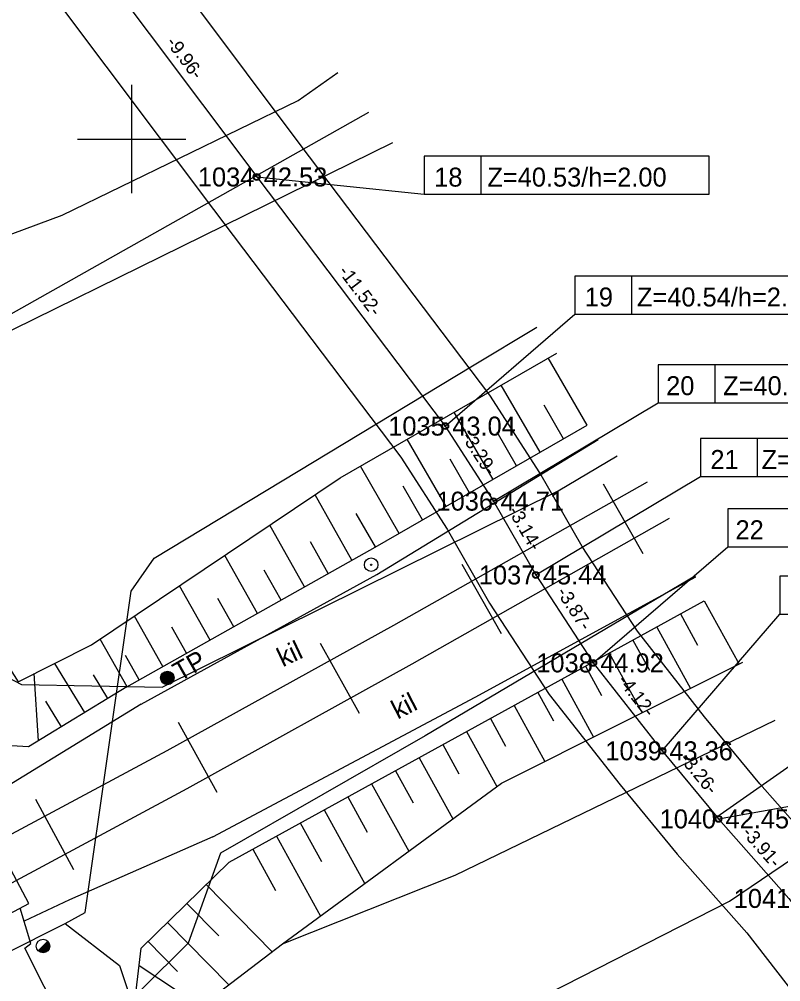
# Model space of a CAD drawing. Extents: x 642747 to 644424, y 6457048 to 6458442.
# Drawn here: x 643995.86 to 644023.94, y 6457868.91 to 6457904.42 of the extents above; entities that cross this region are included whole.
import ezdxf

# ---------------------------------------------------------------- set-up
doc = ezdxf.new("R2010")
doc.units = 0
for name, color, linetype in [('ABIJOONIS', 7, 'Continuous'), ('JOONSIDE', 7, 'Continuous'), ('KOORDPUNKT', 7, 'Continuous'), ('KPOHULIIN', 7, 'Continuous'), ('LIIKLUS', 7, 'Continuous'), ('MOOTKORG-EH2000', 7, 'Continuous'), ('MOOTMPUNKT', 7, 'Continuous'), ('MOOTNR', 7, 'Continuous'), ('MOOTPIIR', 7, 'Continuous'), ('MPKAABEL', 7, 'Continuous'), ('POST', 7, 'Continuous'), ('RDT', 7, 'Continuous'), ('RELJEEF', 7, 'Continuous'), ('SITRASS', 7, 'Continuous'), ('TEE', 7, 'Continuous'), ('VEEKOGU', 7, 'Continuous'), ('VORK', 7, 'Continuous')]:
    doc.layers.add(name, color=color, linetype=linetype)

msp = doc.modelspace()

# ---------------------------------------------------------------- linework, layer by layer
at = {"layer": 'ABIJOONIS'}
for points in [[(644004.614, 6457898.604), (644010.793, 6457897.968), (644021.293, 6457897.968), (644021.293, 6457899.368), (644010.793, 6457899.368), (644010.793, 6457897.968)], [(644012.893, 6457897.968), (644012.893, 6457899.368)], [(644011.565, 6457889.412), (644016.342, 6457893.545), (644026.842, 6457893.545), (644026.842, 6457894.945), (644016.342, 6457894.945), (644016.342, 6457893.545)], [(644018.442, 6457893.545), (644018.442, 6457894.945)], [(644013.345, 6457886.643), (644019.415, 6457890.273), (644029.915, 6457890.273), (644029.915, 6457891.673), (644019.415, 6457891.673), (644019.415, 6457890.273)], [(644021.515, 6457890.273), (644021.515, 6457891.673)], [(644014.906, 6457883.92), (644020.977, 6457887.55), (644031.477, 6457887.55), (644031.477, 6457888.95), (644020.977, 6457888.95), (644020.977, 6457887.55)], [(644023.077, 6457887.55), (644023.077, 6457888.95)], [(644017.024, 6457880.676), (644021.991, 6457884.958), (644032.491, 6457884.958), (644032.491, 6457886.358), (644021.991, 6457886.358), (644021.991, 6457884.958)], [(644019.571, 6457877.432), (644023.906, 6457882.479), (644034.406, 6457882.479), (644034.406, 6457883.879), (644023.906, 6457883.879), (644023.906, 6457882.479)], [(644021.643, 6457874.92), (644027.78, 6457876.014), (644038.28, 6457876.014), (644038.28, 6457877.414), (644027.78, 6457877.414), (644027.78, 6457876.014)]]:
    msp.add_lwpolyline(points, dxfattribs=at)
at = {"layer": 'KOORDPUNKT'}
for centre, radius in [((644004.614, 6457898.604), 0.125), ((644004.614, 6457898.604), 0.0125), ((644004.614, 6457898.604), 0.011), ((644004.614, 6457898.604), 0.00955), ((644004.614, 6457898.604), 0.00807), ((644004.614, 6457898.604), 0.00659), ((644004.614, 6457898.604), 0.00511), ((644004.614, 6457898.604), 0.00363), ((644004.614, 6457898.604), 0.00215), ((644011.565, 6457889.412), 0.125), ((644011.565, 6457889.412), 0.0125), ((644011.565, 6457889.412), 0.011), ((644011.565, 6457889.412), 0.00955), ((644011.565, 6457889.412), 0.00807), ((644011.565, 6457889.412), 0.00659), ((644011.565, 6457889.412), 0.00511), ((644011.565, 6457889.412), 0.00363), ((644011.565, 6457889.412), 0.00215), ((644013.345, 6457886.643), 0.125), ((644013.345, 6457886.643), 0.0125), ((644013.345, 6457886.643), 0.011), ((644013.345, 6457886.643), 0.00955), ((644013.345, 6457886.643), 0.00807), ((644013.345, 6457886.643), 0.00659), ((644013.345, 6457886.643), 0.00511), ((644013.345, 6457886.643), 0.00363), ((644013.345, 6457886.643), 0.00215), ((644014.906, 6457883.92), 0.125), ((644014.906, 6457883.92), 0.0125), ((644014.906, 6457883.92), 0.011), ((644014.906, 6457883.92), 0.00955), ((644014.906, 6457883.92), 0.00807), ((644014.906, 6457883.92), 0.00659), ((644014.906, 6457883.92), 0.00511), ((644014.906, 6457883.92), 0.00363), ((644014.906, 6457883.92), 0.00215), ((644017.024, 6457880.676), 0.125), ((644017.024, 6457880.676), 0.0125), ((644017.024, 6457880.676), 0.011), ((644017.024, 6457880.676), 0.00955), ((644017.024, 6457880.676), 0.00807), ((644017.024, 6457880.676), 0.00659), ((644017.024, 6457880.676), 0.00511), ((644017.024, 6457880.676), 0.00363), ((644017.024, 6457880.676), 0.00215), ((644019.571, 6457877.432), 0.125), ((644019.571, 6457877.432), 0.0125), ((644019.571, 6457877.432), 0.011), ((644019.571, 6457877.432), 0.00955), ((644019.571, 6457877.432), 0.00807), ((644019.571, 6457877.432), 0.00659), ((644019.571, 6457877.432), 0.00511), ((644019.571, 6457877.432), 0.00363), ((644019.571, 6457877.432), 0.00215), ((644021.643, 6457874.92), 0.125), ((644021.643, 6457874.92), 0.0125), ((644021.643, 6457874.92), 0.011), ((644021.643, 6457874.92), 0.00955), ((644021.643, 6457874.92), 0.00807), ((644021.643, 6457874.92), 0.00659), ((644021.643, 6457874.92), 0.00511), ((644021.643, 6457874.92), 0.00363), ((644021.643, 6457874.92), 0.00215)]:
    msp.add_circle(centre, radius, dxfattribs=at)
at = {"layer": 'KPOHULIIN'}
for points in [[(643950.823, 6457867.932), (643987.085, 6457888.787), (644008.749, 6457900.999)], [(643987.085, 6457888.787), (644009.629, 6457899.871)]]:
    msp.add_lwpolyline(points, dxfattribs=at)
at = {"layer": 'LIIKLUS'}
msp.add_line((643996.559, 6457870.052), (643996.913, 6457870.405), dxfattribs=at)
msp.add_circle((643996.736, 6457870.228), 0.25, dxfattribs=at)
for radius, start, end in [(0.225, 224.8541, 45.0356), (0.2, 224.8427, 45.047), (0.175, 224.8281, 45.0616), (0.15, 224.8087, 45.081), (0.125, 224.7814, 45.1083), (0.1, 224.7406, 45.1491), (0.075, 224.6725, 45.2172), (0.05, 224.5363, 45.3534), (0.025, 224.1278, 45.7619)]:
    msp.add_arc((643996.736, 6457870.228), radius, start, end, dxfattribs=at)
at = {"layer": 'MOOTMPUNKT'}
for centre in [(644004.614, 6457898.604), (644011.565, 6457889.412), (644013.345, 6457886.643), (644014.906, 6457883.92), (644017.024, 6457880.676), (644019.571, 6457877.432), (644021.643, 6457874.92)]:
    msp.add_circle(centre, 0.1, dxfattribs=at)
at = {"layer": 'MOOTPIIR'}
for points in [[(644025.776, 6457873.261), (644023.164, 6457876.219), (644021.129, 6457878.686), (644018.651, 6457881.843), (644016.613, 6457884.965), (644015.055, 6457887.682), (644013.206, 6457890.558), (644006.212, 6457899.806), (644000.24, 6457907.791)], [(643997.052, 6457905.373), (644003.016, 6457897.402), (644009.924, 6457888.266), (644011.635, 6457885.604), (644013.2, 6457882.875), (644015.397, 6457879.51), (644018.013, 6457876.178), (644020.122, 6457873.621), (644022.692, 6457870.711), (644027.468, 6457864.543)]]:
    msp.add_lwpolyline(points, dxfattribs=at)
at = {"layer": 'MPKAABEL'}
for points in [[(643985.855, 6457864.23), (643988.615, 6457866.571), (643997.545, 6457871.064), (643998.285, 6457871.461), (643999.988, 6457883.326), (644000.832, 6457884.541), (644012.576, 6457891.64), (644014.938, 6457893.063)], [(643985.855, 6457864.23), (643988.615, 6457866.571), (643997.545, 6457871.064), (643999.55, 6457869.508), (644000.14, 6457867.732), (643999.795, 6457866.985)]]:
    msp.add_lwpolyline(points, dxfattribs=at)
at = {"layer": 'POST'}
for centre, radius in [((644008.835, 6457884.297), 0.25), ((644008.835, 6457884.297), 0.0234), ((644001.32, 6457880.121), 0.25), ((644001.32, 6457880.121), 0.225), ((644001.32, 6457880.121), 0.2), ((644001.32, 6457880.121), 0.175), ((644001.32, 6457880.121), 0.15), ((644001.32, 6457880.121), 0.125), ((644001.32, 6457880.121), 0.1), ((644001.32, 6457880.121), 0.075), ((644001.32, 6457880.121), 0.05), ((644001.32, 6457880.121), 0.025)]:
    msp.add_circle(centre, radius, dxfattribs=at)
at = {"layer": 'RDT'}
for p, q in [((644018.86, 6457884.702), (644017.406, 6457887.269)), ((644013.639, 6457881.745), (644012.185, 6457884.312)), ((644008.401, 6457878.806), (644006.971, 6457881.386)), ((644003.154, 6457875.896), (644001.724, 6457878.476)), ((643997.867, 6457873.041), (643996.471, 6457875.639))]:
    msp.add_line(p, q, dxfattribs=at)
for points in [[(643957.165, 6457854.697), (643965.996, 6457859.043), (643979.166, 6457865.787), (643992.2, 6457872.558), (644001.309, 6457877.441), (644009.676, 6457882.063), (644019.026, 6457887.352)], [(643957.953, 6457853.308), (643966.677, 6457857.615), (643979.797, 6457864.31), (643992.834, 6457871.084), (644002.053, 6457876.04), (644010.348, 6457880.64), (644019.84, 6457886.015)]]:
    msp.add_lwpolyline(points, dxfattribs=at)
at = {"layer": 'RELJEEF'}
for p, q in [((644016.795, 6457889.445), (644015.366, 6457891.925)), ((644015.062, 6457888.447), (644013.633, 6457890.926)), ((644015.928, 6457888.946), (644015.214, 6457890.186)), ((644013.329, 6457887.448), (644011.901, 6457889.928)), ((644011.596, 6457886.45), (644010.168, 6457888.929)), ((644014.195, 6457887.948), (644013.481, 6457889.187)), ((644009.863, 6457885.452), (644008.435, 6457887.93)), ((644012.462, 6457886.949), (644011.748, 6457888.189)), ((644010.729, 6457885.951), (644010.016, 6457887.19)), ((644008.125, 6457884.462), (644006.766, 6457886.878)), ((644008.996, 6457884.953), (644008.285, 6457886.187)), ((644006.382, 6457883.481), (644005.1, 6457885.759)), ((644007.253, 6457883.972), (644006.593, 6457885.145)), ((644004.639, 6457882.501), (644003.435, 6457884.641)), ((644005.51, 6457882.991), (644004.889, 6457884.096)), ((644002.896, 6457881.52), (644001.77, 6457883.522)), ((644003.767, 6457882.01), (644003.185, 6457883.046)), ((644021.117, 6457882.964), (644022.399, 6457880.633)), ((644001.153, 6457880.539), (644000.104, 6457882.403)), ((644020.241, 6457882.482), (644020.873, 6457881.333)), ((644002.024, 6457881.03), (644001.481, 6457881.996)), ((644019.365, 6457882), (644020.611, 6457879.736)), ((643999.831, 6457879.797), (643998.842, 6457881.554)), ((644018.489, 6457881.518), (644019.103, 6457880.402)), ((644000.281, 6457880.049), (643999.776, 6457880.946)), ((644017.613, 6457881.036), (644018.822, 6457878.838)), ((643998.271, 6457878.844), (643997.164, 6457880.658)), ((644016.736, 6457880.553), (644017.332, 6457879.471)), ((643996.564, 6457877.803), (643996.41, 6457880.279)), ((643999.125, 6457879.365), (643998.593, 6457880.237)), ((644015.86, 6457880.071), (644017.033, 6457877.94)), ((644014.984, 6457879.589), (644015.562, 6457878.54)), ((643997.417, 6457878.323), (643996.843, 6457879.265)), ((644014.108, 6457879.107), (644015.244, 6457877.042)), ((644013.232, 6457878.625), (644013.791, 6457877.609)), ((644012.356, 6457878.143), (644013.472, 6457876.112)), ((644011.48, 6457877.661), (644012.069, 6457876.588)), ((644010.603, 6457877.179), (644011.846, 6457874.918)), ((644009.727, 6457876.698), (644010.38, 6457875.51)), ((644008.851, 6457876.216), (644010.22, 6457873.724)), ((644007.974, 6457875.734), (644008.691, 6457874.431)), ((644007.098, 6457875.252), (644008.595, 6457872.53)), ((644006.222, 6457874.771), (644007.002, 6457873.352)), ((644005.345, 6457874.289), (644006.969, 6457871.336)), ((644004.469, 6457873.807), (644005.312, 6457872.273)), ((644002.753, 6457872.498), (644005.186, 6457870.017)), ((644002.039, 6457871.798), (644003.211, 6457870.602)), ((644001.325, 6457871.097), (644003.581, 6457868.797)), ((644000.611, 6457870.397), (644001.695, 6457869.292)), ((644000.28, 6457869.51), (644002.551, 6457868.014))]:
    msp.add_line(p, q, dxfattribs=at)
for points in [[(643999.824, 6457879.792), (643996.196, 6457877.578), (643994.329, 6457877.692), (643990.892, 6457882.5), (643986.567, 6457888.812), (643978.785, 6457900.085), (643978.548, 6457901.653), (643979.475, 6457904.351)], [(643979.475, 6457904.351), (643980.482, 6457902.046), (643983.861, 6457897.341), (643989.282, 6457890.321), (643995.821, 6457879.983), (643998.526, 6457881.342)], [(643998.526, 6457881.342), (644007.695, 6457887.503), (644015.683, 6457892.108)], [(643999.824, 6457879.792), (644008.978, 6457884.942), (644016.795, 6457889.445)], [(644003.602, 6457873.33), (644012.916, 6457878.451), (644021.117, 6457882.964)], [(644005.567, 6457870.307), (644013.646, 6457876.24), (644022.534, 6457880.701)], [(644004.075, 6457858.152), (644000.075, 6457867.754), (644000.354, 6457870.145), (644003.602, 6457873.33)]]:
    msp.add_lwpolyline(points, dxfattribs=at)
at = {"layer": 'SITRASS'}
for points in [[(643991.473, 6457911.328), (643993.161, 6457912.747), (643994.173, 6457912.399), (643998.646, 6457906.582), (644004.614, 6457898.604), (644011.565, 6457889.412), (644013.345, 6457886.643), (644014.906, 6457883.92), (644017.024, 6457880.676), (644019.571, 6457877.432), (644021.643, 6457874.92), (644024.234, 6457871.986), (644029.096, 6457865.707), (644032.5, 6457860.537), (644032.73, 6457859.942), (644026.394, 6457856.155), (644020.38, 6457851.902), (644018.509, 6457852.264)], [(643994.173, 6457912.399), (643998.646, 6457906.582), (644004.614, 6457898.604), (644011.565, 6457889.412), (644013.345, 6457886.643), (644014.906, 6457883.92), (644017.024, 6457880.676), (644019.571, 6457877.432), (644021.643, 6457874.92), (644024.234, 6457871.986), (644029.096, 6457865.707), (644032.5, 6457860.537), (644032.73, 6457859.942)], [(643959.442, 6457877.639), (643959.99, 6457877.77), (643962.593, 6457878.835), (643974.205, 6457883.586), (643981.275, 6457888.173), (643986.316, 6457890.957), (643989.427, 6457892.935), (643991.441, 6457894.967), (643997.445, 6457897.192), (644006.143, 6457901.421), (644007.609, 6457902.461)], [(643969.17, 6457867.04), (643981.38, 6457874.85), (643992.15, 6457882.18), (643994.23, 6457880.77), (643995.94, 6457879.88), (644001.13, 6457879.78), (644015.73, 6457887.03), (644017.909, 6457888.312)], [(644020.792, 6457883.882), (644010.82, 6457877.99), (644003.28, 6457873.65), (644002.08, 6457870.33), (644000.37, 6457868.62), (643991.98, 6457864.17), (643990.26, 6457865.79), (643984.66, 6457863.77), (643984.16, 6457863.31)], [(644021.577, 6457875), (644027.324, 6457879.017), (644040.427, 6457879.017)]]:
    msp.add_lwpolyline(points, dxfattribs=at)
at = {"layer": 'TEE'}
for points in [[(644000.354, 6457879.158), (644009.045, 6457883.934), (644017.2, 6457888.922)], [(644002.999, 6457874.258), (644012.668, 6457879.413), (644020.806, 6457883.851)], [(644000.354, 6457879.158), (643995.483, 6457876.159), (643993.747, 6457875.209)], [(644002.999, 6457874.258), (643997.704, 6457871.929), (643996.038, 6457871.145)], [(644002.735, 6457855.069), (643998.919, 6457864.491), (643996.062, 6457870.152), (643996.282, 6457870.32), (643995.894, 6457871.632)]]:
    msp.add_lwpolyline(points, dxfattribs=at)
msp.add_lwpolyline([(643994.55, 6457874.916), (643987.907, 6457871.364), (643989.577, 6457868.253), (643996.215, 6457871.804)], close=True, dxfattribs=at)
at = {"layer": 'VEEKOGU'}
for points in [[(644005.567, 6457870.307), (644011.935, 6457872.849), (644023.731, 6457878.566)], [(644008.205, 6457865.781), (644014.768, 6457868.167), (644022.045, 6457871.89), (644027.572, 6457875.62)], [(644011.406, 6457847.262), (644008.373, 6457852.059), (644006.002, 6457858.38), (644003.676, 6457864.775), (644002.293, 6457867.818), (644005.567, 6457870.307)]]:
    msp.add_lwpolyline(points, dxfattribs=at)
at = {"layer": 'VORK'}
for p, q in [((644000, 6457902), (644000, 6457898)), ((643998, 6457900), (644002, 6457900))]:
    msp.add_line(p, q, dxfattribs=at)

# ---------------------------------------------------------------- texts
at = {"layer": 'ABIJOONIS'}
for s, p in [('18', (644011.16, 6457898.248)), ('Z=40.53/h=2.00', (644013.12, 6457898.248)), ('19', (644016.71, 6457893.825)), ('Z=40.54/h=2.50', (644018.635, 6457893.825)), ('20', (644019.713, 6457890.553)), ('Z=40.81/h=3.90', (644021.813, 6457890.553)), ('21', (644021.344, 6457887.83)), ('Z=40.54/h=4.90', (644023.234, 6457887.83)), ('22', (644022.271, 6457885.238))]:
    msp.add_text(s, height=0.7, dxfattribs=at).set_placement(p)
at = {"layer": 'JOONSIDE'}
for s, rotation, p in [('-9.96-', 306.7986, (644001.251, 6457903.558)), ('-11.52-', 307.0966, (644007.6, 6457895.111)), ('-3.29-', 302.7342, (644012.146, 6457889.017)), ('-3.14-', 299.8266, (644013.867, 6457886.286)), ('-3.87-', 303.1437, (644015.649, 6457883.285)), ('-4.12-', 308.1326, (644017.897, 6457880.01)), ('-3.26-', 309.5172, (644020.183, 6457877.122)), ('-3.91-', 311.4476, (644022.483, 6457874.385))]:
    msp.add_text(s, height=0.5, rotation=rotation, dxfattribs=at).set_placement(p)
at = {"layer": 'MOOTKORG-EH2000'}
for s, p in [(' 42.53', (644004.614, 6457898.254)), (' 43.04', (644011.565, 6457889.062)), (' 44.71', (644013.345, 6457886.293)), (' 45.44', (644014.906, 6457883.57)), (' 44.92', (644017.024, 6457880.326)), (' 43.36', (644019.571, 6457877.082)), (' 42.45', (644021.643, 6457874.57))]:
    msp.add_text(s, height=0.7, dxfattribs=at).set_placement(p)
at = {"layer": 'MOOTNR'}
for s, p in [('1034 ', (644002.444, 6457898.254)), ('1035 ', (644009.465, 6457889.062)), ('1036 ', (644011.245, 6457886.293)), ('1037 ', (644012.806, 6457883.57)), ('1038 ', (644014.924, 6457880.326)), ('1039 ', (644017.471, 6457877.082)), ('1040 ', (644019.473, 6457874.57)), ('1041 ', (644022.204, 6457871.636))]:
    msp.add_text(s, height=0.7, dxfattribs=at).set_placement(p)
at = {"layer": 'POST'}
msp.add_text('TP', height=0.7, rotation=29.532, dxfattribs=at).set_placement((644001.777, 6457879.975))
at = {"layer": 'TEE'}
for rotation, p in [(25.1866, (644005.572, 6457880.511)), (27.1496, (644009.811, 6457878.579))]:
    msp.add_text('kil', height=0.7, rotation=rotation, dxfattribs=at).set_placement(p)

doc.saveas('drawing.dxf')
